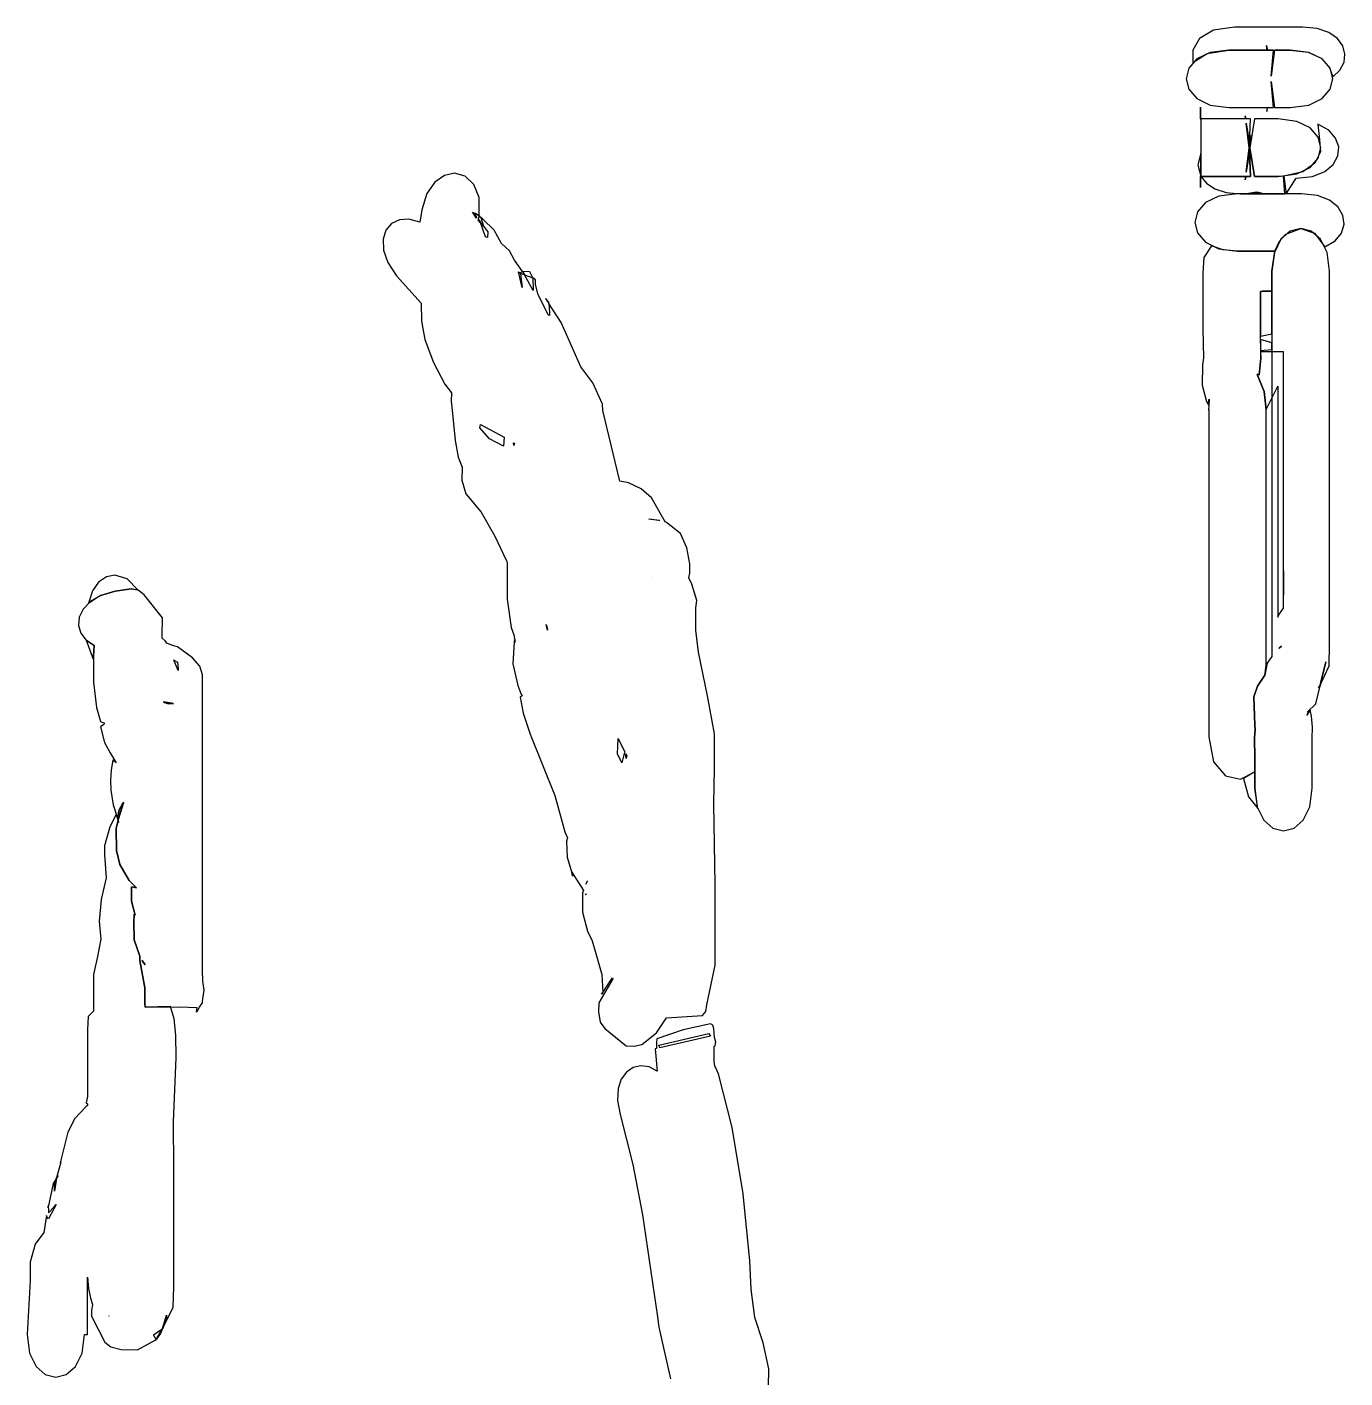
# Model space of a CAD drawing. Extents: x -74 to 153, y -120 to 75.
# Drawn here: x 23.4 to 91.9, y -42.7 to 27.6 of the extents above; entities that cross this region are included whole.
import ezdxf

# ---------------------------------------------------------------- set-up
doc = ezdxf.new("R2010")
doc.units = 0

msp = doc.modelspace()

# ---------------------------------------------------------------- linework, layer by layer
at = {"layer": 'Layer 1'}
for p, q in [((85.073418, 27.384381), (84.347166, 26.948684)), ((86.1707, 27.5537), (85.073418, 27.384381)), ((88.9709, 27.5537), (86.1707, 27.5537)), ((89.6896, 27.5537), (88.9709, 27.5537)), ((90.459931, 27.4763), (89.6896, 27.5537)), ((91.066481, 27.265285), (90.459931, 27.4763)), ((84.347166, 26.948684), (83.991934, 26.354997)), ((91.509259, 26.952434), (91.066481, 27.265285)), ((91.788274, 26.569526), (91.509259, 26.952434)), ((83.991934, 26.354997), (84.00771, 25.71171)), ((84.00771, 25.71171), (84.739564, 26.176876)), ((84.90179, 26.230659), (84.208783, 25.892305)), ((84.739564, 26.176876), (85.872, 26.359)), ((85.872, 26.359), (84.90179, 26.230659)), ((85.872, 26.359), (87.8616, 26.359)), ((87.861605, 26.358981), (85.872, 26.359)), ((87.8709, 26.359), (87.835461, 26.598619)), ((87.835461, 26.598619), (87.8355, 26.5986)), ((87.8616, 26.359), (87.835495, 26.598619)), ((87.835495, 26.598619), (87.870934, 26.359)), ((87.8355, 26.5986), (87.861605, 26.358981)), ((88.037454, 26.359), (87.8709, 26.359)), ((87.870934, 26.359), (88.0375, 26.359)), ((88.186797, 26.359), (88.037454, 26.359)), ((88.0375, 26.359), (88.186843, 26.359)), ((88.2428, 26.359), (88.066621, 25.00077)), ((88.066621, 25.00077), (88.186797, 26.359)), ((88.186843, 26.359), (88.066667, 25.00077)), ((88.066667, 25.00077), (88.242846, 26.359)), ((89.0549, 26.35895), (88.2428, 26.359)), ((88.242846, 26.359), (89.0549, 26.359)), ((89.0549, 26.359), (89.98483, 26.242166)), ((90.02511, 26.230609), (89.0549, 26.35895)), ((89.98483, 26.242166), (90.663406, 25.931934)), ((90.718117, 25.892255), (90.02511, 26.230609)), ((91.903535, 26.148341), (91.788274, 26.569526)), ((91.855052, 25.720657), (91.903535, 26.148341)), ((83.792979, 25.413942), (83.654378, 24.865575)), ((84.208783, 25.892305), (83.792979, 25.413942)), ((90.663406, 25.931934), (91.090727, 25.488713)), ((91.133921, 25.413892), (90.718117, 25.892255)), ((91.090727, 25.488713), (91.26689, 24.97291)), ((91.272523, 24.865525), (91.133921, 25.413892)), ((91.26689, 24.97291), (91.642834, 25.318254)), ((91.642834, 25.318254), (91.855052, 25.720657)), ((83.654378, 24.865575), (83.792979, 24.317208)), ((88.0877, 24.5669), (88.066553, 24.730389)), ((88.066553, 24.730389), (88.06665, 24.73034)), ((88.06665, 24.73034), (88.082988, 24.566851)), ((88.186843, 23.3721), (88.066667, 24.73033)), ((88.066667, 24.73033), (88.242846, 23.3721)), ((91.133921, 24.317158), (91.272523, 24.865525)), ((83.792979, 24.317208), (84.208783, 23.838845)), ((88.082988, 24.566851), (88.0877, 24.5669)), ((90.718117, 23.838795), (91.133921, 24.317158)), ((84.208783, 23.838845), (84.90179, 23.500491)), ((84.3994, 23.3845), (84.378544, 22.774733)), ((84.414566, 22.773566), (84.3994, 23.3845)), ((84.3994, 23.3845), (84.3994, 23.3845)), ((84.90179, 23.500491), (85.872, 23.37215)), ((85.872, 23.37215), (87.8616, 23.3721)), ((87.8616, 23.3721), (87.840083, 23.162919)), ((87.840083, 23.162919), (87.870934, 23.3721)), ((87.870934, 23.3721), (88.0375, 23.3721)), ((88.0375, 23.3721), (88.186843, 23.3721)), ((88.242846, 23.3721), (89.0549, 23.3721)), ((89.0549, 23.3721), (90.02511, 23.500441)), ((90.02511, 23.500441), (90.718117, 23.838795)), ((84.378544, 22.774733), (84.414566, 22.773566)), ((84.414637, 22.773633), (84.414566, 22.773566)), ((84.414566, 22.773566), (84.414566, 19.789046)), ((86.746797, 22.777279), (84.414637, 22.773633)), ((86.749709, 22.777279), (86.725728, 22.942486)), ((86.725728, 22.942486), (86.746797, 22.777279)), ((86.9921, 22.7748), (86.749709, 22.777279)), ((86.918963, 21.281299), (86.777931, 22.554359)), ((86.777931, 22.554359), (86.936608, 21.483289)), ((86.936608, 21.483289), (86.9921, 22.7748)), ((87.1974, 22.7748), (86.967696, 21.28137)), ((88.3152, 22.7748), (87.1974, 22.7748)), ((88.4365, 22.77475), (88.3152, 22.7748)), ((89.40671, 22.646409), (88.4365, 22.77475)), ((90.099717, 22.308055), (89.40671, 22.646409)), ((91.057987, 22.190556), (90.49772, 22.49677)), ((90.49772, 22.49677), (90.575697, 21.697388)), ((86.8586, 21.8787), (86.918979, 21.28133)), ((86.878, 21.8787), (86.8586, 21.8787)), ((86.936624, 21.483322), (86.878, 21.8787)), ((86.9655, 21.8787), (86.936625, 21.483321)), ((87.05957, 21.878699), (86.9655, 21.8787)), ((86.967687, 21.281329), (87.05957, 21.878699)), ((90.515521, 21.829692), (90.099717, 22.308055)), ((90.654122, 21.281325), (90.515521, 21.829692)), ((91.417888, 21.78559), (91.057987, 22.190556)), ((91.57741, 21.324893), (91.417888, 21.78559)), ((86.777931, 20.008239), (86.918963, 21.281299)), ((86.936608, 21.079309), (86.777931, 20.008239)), ((86.918992, 21.2813), (86.77796, 20.00824)), ((86.77796, 20.00824), (86.936637, 21.07931)), ((86.936616, 21.483296), (86.918971, 21.281304)), ((86.918971, 21.281304), (86.936616, 21.079312)), ((86.918979, 21.28133), (86.936624, 21.483322)), ((86.936637, 21.079308), (86.918992, 21.2813)), ((86.992029, 19.787879), (86.936608, 21.079309)), ((86.967679, 21.281304), (86.936616, 21.483296)), ((86.936616, 21.483296), (86.936616, 21.483296)), ((86.936616, 21.079312), (86.967679, 21.281304)), ((86.936624, 21.483321), (86.967687, 21.281329)), ((86.936625, 21.483321), (86.936624, 21.483321)), ((86.9677, 21.2813), (86.936637, 21.079308)), ((86.936637, 21.07931), (86.936637, 21.079308)), ((86.936637, 21.079308), (86.992058, 19.787878)), ((86.967696, 21.28137), (86.9677, 21.2813)), ((87.1974, 19.7879), (86.967696, 21.28133)), ((86.967696, 21.28133), (86.9677, 21.2813)), ((86.9677, 21.2813), (87.197404, 19.78787)), ((90.635119, 21.075099), (90.346048, 20.485364)), ((90.515521, 20.732958), (90.654122, 21.281325)), ((90.575697, 21.697388), (90.635119, 21.075099)), ((91.53654, 20.851487), (91.57741, 21.324893)), ((84.420417, 20.986698), (84.252154, 20.390759)), ((84.252154, 20.390759), (84.414592, 19.793998)), ((84.414592, 19.793998), (84.420417, 20.986698)), ((84.420417, 20.986698), (84.420417, 20.986698)), ((90.346048, 20.485364), (89.708534, 20.026779)), ((90.099717, 20.254595), (90.515521, 20.732958)), ((90.853577, 20.038634), (91.295267, 20.408394)), ((91.295267, 20.408394), (91.53654, 20.851487)), ((45.121412, 19.843366), (44.62642, 19.498841)), ((45.6453, 19.9498), (45.121412, 19.843366)), ((45.645297, 19.949776), (45.6453, 19.9498)), ((46.203909, 19.79751), (45.645297, 19.949776)), ((46.654024, 19.37146), (46.203909, 19.79751)), ((84.41458, 19.78904), (84.378559, 19.787873)), ((84.378559, 19.787873), (84.40066, 19.205086)), ((84.40066, 19.205086), (84.41458, 19.78904)), ((84.414566, 19.789046), (86.746726, 19.7854)), ((84.41458, 19.78904), (84.41458, 19.78904)), ((86.746755, 19.785399), (84.417365, 19.789045)), ((84.417365, 19.789045), (84.71063, 19.436939)), ((86.746726, 19.7854), (86.725663, 19.620193)), ((86.725663, 19.620193), (86.749638, 19.7854)), ((86.749667, 19.785399), (86.72568, 19.620192)), ((86.72568, 19.620192), (86.746755, 19.785399)), ((86.749638, 19.7854), (86.992029, 19.787879)), ((86.992058, 19.787878), (86.749667, 19.785399)), ((88.3152, 19.7879), (87.1974, 19.7879)), ((87.197404, 19.78787), (88.3152, 19.7879)), ((88.4365, 19.7879), (88.3152, 19.7879)), ((88.3152, 19.7879), (88.4365, 19.7879)), ((88.4365, 19.7879), (89.40671, 19.916241)), ((88.709529, 19.796998), (88.4365, 19.7879)), ((88.7842, 18.8919), (88.709529, 19.796998)), ((89.708534, 20.026779), (88.722627, 19.797938)), ((88.722627, 19.797938), (88.840175, 18.891819)), ((88.840175, 18.891819), (89.3689, 19.6912)), ((89.3689, 19.6912), (90.211459, 19.785229)), ((89.40671, 19.916241), (90.099717, 20.254595)), ((90.211459, 19.785229), (90.853577, 20.038634)), ((44.62642, 19.498841), (44.213916, 18.905406)), ((46.918768, 18.687257), (46.654024, 19.37146)), ((84.71063, 19.436939), (85.150333, 19.152093)), ((85.150333, 19.152093), (85.73656, 18.961437)), ((85.73656, 18.961437), (86.4694, 18.8919)), ((87.289, 18.974), (86.884282, 18.904725)), ((86.884295, 18.904734), (87.289013, 18.974009)), ((87.421238, 18.961467), (87.288965, 18.974009)), ((87.288965, 18.974009), (87.289, 18.974)), ((87.289013, 18.974009), (87.421286, 18.961467)), ((87.6753, 18.8919), (87.421238, 18.961467)), ((87.421286, 18.961467), (87.675348, 18.8919)), ((44.213916, 18.905406), (43.93749, 18.05224)), ((46.921267, 17.760536), (46.918768, 18.687257)), ((84.656783, 18.425205), (84.240979, 17.946842)), ((85.34979, 18.763559), (84.656783, 18.425205)), ((86.32, 18.8919), (85.34979, 18.763559)), ((89.5682, 18.8919), (86.32, 18.8919)), ((86.4694, 18.8919), (86.7844, 18.8919)), ((86.884282, 18.904725), (86.784387, 18.891891)), ((86.784387, 18.891891), (87.6753, 18.8919)), ((86.7844, 18.8919), (86.884295, 18.904734)), ((87.675348, 18.8919), (88.4589, 18.8919)), ((88.4589, 18.8919), (88.4683, 18.8919)), ((88.4683, 18.8919), (88.6348, 18.8919)), ((88.6348, 18.8919), (88.7842, 18.8919)), ((89.6429, 18.8919), (89.5682, 18.8919)), ((90.472112, 18.801088), (89.6429, 18.8919)), ((91.108005, 18.555818), (90.472112, 18.801088)), ((91.550593, 18.196837), (91.108005, 18.555818)), ((43.278312, 17.572323), (42.781215, 17.540269)), ((43.837296, 17.410534), (43.278312, 17.572323)), ((43.93749, 18.05224), (43.837296, 17.410534)), ((46.78492, 17.625244), (46.578699, 17.9232)), ((46.578699, 17.9232), (46.5787, 17.9232)), ((46.5787, 17.9232), (46.721334, 17.870259)), ((46.727166, 17.858446), (46.677434, 17.846487)), ((46.677434, 17.846487), (46.770336, 17.706916)), ((46.721334, 17.870259), (46.727166, 17.858446)), ((46.734297, 17.854458), (46.724671, 17.868896)), ((46.724671, 17.868896), (46.9131, 17.767536)), ((46.916162, 17.724075), (46.734297, 17.854458)), ((46.770336, 17.706916), (46.78492, 17.625244)), ((46.89239, 17.589754), (46.916162, 17.724075)), ((46.969249, 17.437203), (46.89239, 17.589754)), ((46.9131, 17.767536), (46.921267, 17.760536)), ((46.92127, 17.76056), (46.916162, 17.724099)), ((46.916162, 17.724099), (47.013294, 17.649866)), ((47.013294, 17.649866), (46.921267, 17.76056)), ((46.921267, 17.76056), (46.92127, 17.76056)), ((47.121216, 17.564816), (47.013293, 17.649842)), ((47.013293, 17.649842), (47.155781, 17.197585)), ((47.696162, 16.998426), (47.121216, 17.564816)), ((84.240979, 17.946842), (84.102377, 17.398475)), ((91.79989, 17.764894), (91.550593, 18.196837)), ((91.855908, 17.300735), (91.79989, 17.764894)), ((42.082355, 16.990749), (41.935426, 16.521343)), ((42.373424, 17.3384), (42.082355, 16.990749)), ((42.781215, 17.540269), (42.373424, 17.3384)), ((46.874597, 17.505603), (46.883931, 17.550085)), ((47.015043, 17.337447), (46.874597, 17.505603)), ((46.883931, 17.550085), (46.969249, 17.437203)), ((46.969252, 17.437227), (47.015047, 17.337471)), ((46.969252, 17.437226), (46.969252, 17.437227)), ((47.155785, 17.197607), (46.969252, 17.437226)), ((47.25437, 16.651988), (47.015043, 17.337447)), ((47.015047, 17.337471), (47.127492, 17.216713)), ((47.127492, 17.216713), (47.155785, 17.197607)), ((47.155781, 17.197585), (47.376732, 16.912463)), ((47.376732, 16.912463), (47.364627, 16.621507)), ((48.090776, 16.307946), (47.696162, 16.998426)), ((84.102377, 17.398475), (84.240979, 16.850108)), ((89.057232, 16.93869), (88.578868, 16.522866)), ((88.827302, 16.784096), (89.60551, 17.07728)), ((89.6056, 17.0773), (89.057232, 16.93869)), ((89.60551, 17.07728), (90.314069, 16.838558)), ((89.60577, 17.07728), (89.6056, 17.0773)), ((90.15414, 16.93867), (89.60577, 17.07728)), ((90.632504, 16.522848), (90.15414, 16.93867)), ((91.71866, 16.84511), (91.855908, 17.300735)), ((41.935426, 16.521343), (41.960055, 15.954214)), ((47.364627, 16.621507), (47.25437, 16.651988)), ((48.495222, 15.921844), (48.090776, 16.307946)), ((84.240979, 16.850108), (84.656783, 16.371745)), ((84.97812, 16.17631), (84.57482, 15.580932)), ((84.656783, 16.371745), (85.34979, 16.033391)), ((84.9781, 16.176267), (84.97812, 16.17631)), ((85.572467, 15.977648), (84.9781, 16.176267)), ((88.578868, 16.522866), (88.240512, 15.82984)), ((88.2642, 15.905), (88.505442, 16.417744)), ((88.505442, 16.417744), (88.827302, 16.784096)), ((90.314069, 16.838558), (90.86442, 16.12245)), ((90.970859, 15.829821), (90.632504, 16.522848)), ((90.86442, 16.12245), (91.38816, 16.438766)), ((91.38816, 16.438766), (91.71866, 16.84511)), ((41.960055, 15.954214), (42.183659, 15.313391)), ((48.765443, 15.444705), (48.495222, 15.921844)), ((84.57482, 15.580932), (84.527904, 14.77039)), ((85.34979, 16.033391), (86.32, 15.90505)), ((86.32, 15.905), (85.572467, 15.977648)), ((86.32, 15.90505), (88.2642, 15.905)), ((88.263913, 15.905), (86.32, 15.905)), ((88.1118, 14.8596), (88.263913, 15.905)), ((88.240512, 15.82984), (88.11217, 14.85962)), ((91.0992, 14.8596), (90.970859, 15.829821)), ((42.183659, 15.313391), (42.633656, 14.622904)), ((49.180219, 14.839313), (48.765443, 15.444705)), ((49.155572, 14.021867), (48.966268, 14.833042)), ((48.966268, 14.833042), (49.053774, 14.77485)), ((49.053777, 14.774875), (49.03088, 14.762624)), ((49.03088, 14.762624), (49.073758, 14.747456)), ((49.053774, 14.77485), (49.180219, 14.839313)), ((49.073758, 14.747456), (49.053777, 14.774875)), ((49.053777, 14.774875), (49.053777, 14.774875)), ((49.274871, 14.676261), (49.073755, 14.747433)), ((49.073755, 14.747433), (49.155572, 14.021867)), ((49.180222, 14.839337), (49.274873, 14.676285)), ((49.552172, 14.836773), (49.180222, 14.839337)), ((49.180222, 14.839337), (49.180222, 14.839337)), ((49.71488, 14.518192), (49.552172, 14.836773)), ((84.527904, 14.77039), (84.527904, 13.876959)), ((88.111771, 13.827158), (88.1118, 14.8596)), ((88.11217, 14.85962), (88.1121, 9.83797)), ((91.0992, 9.83797), (91.0992, 14.8596)), ((42.633656, 14.622904), (42.6335, 14.6229)), ((42.6335, 14.6229), (43.90393, 13.19948)), ((49.729754, 13.866982), (49.274871, 14.676261)), ((49.274873, 14.676285), (49.71488, 14.518192)), ((49.85386, 14.40694), (49.714878, 14.518168)), ((49.714878, 14.518168), (49.729754, 13.866982)), ((49.85682, 14.179296), (49.85386, 14.40694)), ((49.99339, 13.636708), (49.85682, 14.179296)), ((50.5332, 12.580648), (49.99339, 13.636708)), ((50.537137, 13.249799), (50.369856, 13.43954)), ((50.369856, 13.43954), (50.539908, 13.183295)), ((84.527904, 13.876959), (84.5279, 12.9584)), ((87.5144, 13.8152), (87.612989, 13.818553)), ((87.514414, 12.958421), (87.5144, 13.8152)), ((87.613318, 13.818595), (87.514729, 13.815242)), ((87.514729, 13.815242), (87.514729, 12.958418)), ((87.612989, 13.818553), (88.111771, 13.827158)), ((88.1121, 13.8272), (87.613318, 13.818595)), ((88.11207, 11.606166), (88.1121, 13.8272)), ((43.90393, 13.19948), (43.936129, 12.269962)), ((50.539907, 13.183295), (50.537137, 13.249799)), ((51.180591, 12.199854), (50.539905, 13.183269)), ((50.539905, 13.183269), (50.581369, 12.718865)), ((50.539908, 13.183295), (50.539907, 13.183295)), ((50.581369, 12.718865), (50.580771, 12.564353)), ((84.5279, 12.9584), (84.5279, 11.87508)), ((87.514414, 11.849871), (87.514414, 12.958421)), ((87.514729, 12.958418), (87.514729, 11.849868)), ((43.936129, 12.269962), (44.107672, 11.31855)), ((50.580771, 12.564353), (50.5332, 12.580648)), ((52.214031, 9.886944), (51.180591, 12.199854)), ((44.107672, 11.31855), (44.546846, 10.118055)), ((84.5279, 11.87508), (84.545836, 10.35613)), ((87.50904, 11.31725), (87.51255, 10.736797)), ((87.50904, 11.317231), (87.50904, 11.31725)), ((88.1121, 11.1482), (87.50904, 11.317231)), ((87.514729, 11.849868), (87.510324, 11.487887)), ((87.510324, 11.487887), (88.11207, 11.606166)), ((87.533082, 10.344631), (87.514414, 11.849871)), ((87.51255, 10.736797), (88.112108, 10.794988)), ((87.514715, 10.676272), (87.533383, 10.344627)), ((88.11783, 10.67623), (87.514715, 10.676272)), ((88.112108, 10.794988), (88.1121, 11.1482)), ((88.7152, 10.6739), (88.11783, 10.67623)), ((88.7152, 9.83797), (88.7152, 10.6739)), ((44.546846, 10.118055), (45.144462, 8.99018)), ((52.833845, 9.061976), (52.214031, 9.886944)), ((84.498293, 9.989045), (84.477586, 8.935335)), ((84.545836, 10.35613), (84.498293, 9.989045)), ((87.439743, 9.473077), (87.533082, 10.344631)), ((87.533383, 10.344627), (87.440044, 9.473073)), ((88.1121, 9.83797), (88.1121, 5.36936)), ((88.7152, 5.36936), (88.7152, 9.83797)), ((91.0992, 5.36936), (91.0992, 9.83797)), ((87.336779, 9.50312), (87.361113, 9.508562)), ((87.707721, 8.619709), (87.336779, 9.50312)), ((87.361414, 9.508559), (87.33708, 9.503116)), ((87.33708, 9.503116), (87.708022, 8.619707)), ((87.361113, 9.508562), (87.439743, 9.473077)), ((87.440044, 9.473073), (87.361414, 9.508559)), ((45.144462, 8.99018), (45.481066, 8.538069)), ((45.481066, 8.538069), (45.463273, 8.108125)), ((53.325061, 7.951174), (52.833845, 9.061976)), ((84.477586, 8.935335), (84.705535, 8.090178)), ((87.8131, 7.67615), (87.707721, 8.619709)), ((87.708022, 8.619707), (87.813401, 7.676146)), ((87.813401, 7.676146), (88.4165, 8.89699)), ((88.4165, 8.89699), (88.4165, 8.02544)), ((45.463273, 8.108125), (45.545237, 7.461898)), ((53.356272, 7.631779), (53.325061, 7.951174)), ((84.705535, 8.090178), (84.807525, 7.919162)), ((84.807525, 7.919162), (84.826585, 8.180308)), ((84.829414, 7.923678), (84.813193, 7.640889)), ((84.826585, 8.180308), (84.84422, 8.208739)), ((84.84422, 8.208739), (84.829414, 7.923678)), ((88.4165, 8.02544), (88.4165, 6.90099)), ((45.545237, 7.461898), (45.684309, 6.070676)), ((54.215283, 4.023639), (53.356272, 7.631779)), ((84.813193, 7.640889), (84.826585, 7.676131)), ((84.826585, 7.676131), (84.8266, 6.3869)), ((87.8131, 6.38705), (87.8131, 7.67615)), ((46.955262, 6.721951), (47.000036, 6.897399)), ((47.460104, 6.156394), (46.955262, 6.721951)), ((47.000036, 6.897399), (47.000039, 6.8974)), ((47.000039, 6.8974), (48.222199, 6.241838)), ((84.8266, 6.3869), (84.8266, 5.51549)), ((87.8131, 5.51549), (87.8131, 6.38705)), ((88.4165, 6.90099), (88.4165, 5.33144)), ((45.684309, 6.070676), (45.82972, 5.199499)), ((48.180342, 5.776309), (47.460104, 6.156394)), ((48.222199, 6.241838), (48.180342, 5.776309)), ((48.710329, 5.950591), (48.767791, 5.919235)), ((48.733664, 5.801978), (48.710329, 5.950591)), ((48.710329, 5.950591), (48.710329, 5.950591)), ((48.767791, 5.919235), (48.733664, 5.801978)), ((45.82972, 5.199499), (46.035996, 4.684908)), ((84.8266, 5.51549), (84.8266, 4.3909)), ((87.8131, 4.39105), (87.8131, 5.51549)), ((88.1121, 5.36936), (88.1121, 2.65231)), ((88.4165, 5.33144), (88.4165, 4.41788)), ((88.7152, 2.65231), (88.7152, 5.36936)), ((91.0992, 2.65231), (91.0992, 5.36936)), ((46.035996, 4.684908), (46.03108, 3.995386)), ((84.8266, 4.3909), (84.8266, 2.82149)), ((87.8131, 2.82149), (87.8131, 4.39105)), ((88.4165, 4.41788), (88.4165, 3.61385)), ((46.03108, 3.995386), (46.235217, 3.300568)), ((54.238472, 3.950864), (54.215283, 4.023639)), ((54.678771, 3.866859), (54.238472, 3.950864)), ((55.338582, 3.551975), (54.678771, 3.866859)), ((55.871116, 3.076767), (55.338582, 3.551975)), ((88.4165, 3.61385), (88.4165, 2.04678)), ((46.235217, 3.300568), (47.025683, 2.335821)), ((56.589741, 1.835569), (55.871116, 3.076767)), ((84.8266, 2.82149), (84.8266, 1.90779)), ((87.8131, 1.90793), (87.8131, 2.82149)), ((47.025683, 2.335821), (47.743144, 1.101293)), ((88.1121, 2.65231), (88.1121, 1.53677)), ((88.7152, 1.53677), (88.7152, 2.65231)), ((91.0992, 1.53677), (91.0992, 2.65231)), ((55.737309, 1.996071), (56.233173, 1.931462)), ((55.749559, 1.979737), (55.737309, 1.996071)), ((55.737309, 1.996071), (55.737309, 1.996071)), ((56.301281, 1.904773), (55.749559, 1.979737)), ((56.233173, 1.931462), (56.301281, 1.904773)), ((56.651141, 1.806838), (56.589741, 1.835569)), ((57.377513, 1.23184), (56.651141, 1.806838)), ((84.8266, 1.90779), (84.8266, 1.1039)), ((87.8131, 1.1039), (87.8131, 1.90793)), ((88.1121, 1.53677), (88.1121, -0.035562)), ((88.4165, 2.04678), (88.4165, 1.22918)), ((88.7152, -0.035562), (88.7152, 1.53677)), ((91.0992, -0.035562), (91.0992, 1.53677)), ((47.743144, 1.101293), (48.340893, -0.196879)), ((57.716231, 0.482448), (57.377513, 1.23184)), ((84.8266, 1.1039), (84.8266, -0.463171)), ((87.8131, -0.463171), (87.8131, 1.1039)), ((88.4165, 1.22918), (88.4165, -0.03177)), ((57.872282, -0.346083), (57.716231, 0.482448)), ((48.340893, -0.196879), (48.37677, -0.258278)), ((48.37677, -0.258278), (48.377793, -2.182958)), ((57.876949, -0.827363), (57.872282, -0.346083)), ((84.8266, -0.463171), (84.8266, -1.28076)), ((87.8131, -1.28076), (87.8131, -0.463171)), ((88.1121, -0.035562), (88.1121, -1.0496)), ((88.4165, -0.03177), (88.4165, -1.16526)), ((88.7152, -1.0496), (88.7152, -0.035562)), ((91.0992, -1.0496), (91.0992, -0.035562)), ((27.151766, -1.302237), (26.829008, -1.756466)), ((27.556115, -1.027777), (27.151766, -1.302237)), ((28.0042, -0.935555), (27.556115, -1.027777)), ((28.004207, -0.935551), (28.0042, -0.935555)), ((28.645852, -1.125463), (28.004207, -0.935551)), ((29.188007, -1.700202), (28.645852, -1.125463)), ((55.85442, -1.007409), (55.85442, -1.008006)), ((55.85442, -1.008006), (55.85442, -1.007409)), ((55.85442, -1.007409), (55.85442, -1.007409)), ((57.811612, -1.080107), (57.876949, -0.827363)), ((57.975247, -1.40446), (57.811612, -1.080107)), ((84.8266, -1.28076), (84.8266, -2.54172)), ((87.8131, -2.54172), (87.8131, -1.28076)), ((88.1121, -1.0496), (88.1121, -1.95835)), ((88.4165, -1.16526), (88.4165, -3.1175)), ((88.7152, -2.01318), (88.7152, -0.716062)), ((88.7152, -0.716062), (88.7152, -1.95835)), ((88.7152, -1.95835), (88.7152, -1.0496)), ((91.0992, -1.95835), (91.0992, -1.0496)), ((26.829008, -1.756466), (26.6257, -2.387995)), ((26.6257, -2.387995), (27.204388, -2.016422)), ((27.275173, -1.984531), (26.724607, -2.305265)), ((27.204388, -2.016422), (28.00858, -1.761018)), ((28.008557, -1.761027), (27.275173, -1.984531)), ((28.8384, -1.63852), (28.008557, -1.761027)), ((28.00858, -1.761018), (28.838423, -1.638511)), ((28.838457, -1.638527), (28.8384, -1.63852)), ((28.838423, -1.638511), (29.188007, -1.700202)), ((29.211278, -1.709483), (28.838457, -1.638527)), ((29.518033, -1.960202), (29.211278, -1.709483)), ((30.465617, -3.145517), (29.518033, -1.960202)), ((58.240846, -2.250384), (57.975247, -1.40446)), ((88.1121, -1.95835), (88.1121, -3.22601)), ((88.7152, -2.25412), (88.7152, -2.01318)), ((91.0992, -3.22601), (91.0992, -1.95835)), ((26.350834, -2.693058), (26.147832, -3.117738)), ((26.724607, -2.305265), (26.350834, -2.693058)), ((48.377793, -2.182958), (48.579056, -3.650428)), ((58.179873, -3.79573), (58.184822, -2.63493)), ((58.184822, -2.63493), (58.240846, -2.250384)), ((84.8266, -2.54172), (84.8266, -3.6752)), ((87.8131, -3.6752), (87.8131, -2.54172)), ((88.470316, -2.995576), (88.715186, -2.647305)), ((88.715186, -2.647305), (88.7152, -2.25412)), ((26.147832, -3.117738), (26.109577, -3.549134)), ((30.461973, -4.08095), (30.465617, -3.145517)), ((50.400212, -3.519252), (50.407941, -3.504959)), ((50.40794, -3.504959), (50.479987, -3.748808)), ((50.407941, -3.504959), (50.40794, -3.504959)), ((88.1121, -3.22601), (88.1121, -4.52313)), ((88.4165, -3.1175), (88.470316, -2.995576)), ((91.099129, -4.523121), (91.0992, -3.22601)), ((26.109577, -3.549134), (26.230044, -3.957075)), ((26.230044, -3.957075), (26.503212, -4.31139)), ((30.461823, -4.213229), (30.461973, -4.08095)), ((48.579056, -3.650428), (48.723889, -4.030314)), ((48.723889, -4.030314), (48.787027, -4.412892)), ((50.477508, -3.784831), (50.400212, -3.519252)), ((50.479987, -3.748808), (50.477508, -3.784831)), ((58.312057, -4.940112), (58.179873, -3.79573)), ((84.8266, -3.6752), (84.8266, -5.71233)), ((87.81313, -5.627453), (87.8131, -3.6752)), ((26.503212, -4.31139), (26.923057, -4.581907)), ((26.50917, -4.316475), (26.867067, -5.294786)), ((26.509173, -4.316478), (26.50917, -4.316475)), ((26.923074, -4.581911), (26.509173, -4.316478)), ((26.923057, -4.581907), (26.881783, -5.152296)), ((26.8818, -5.1523), (26.923074, -4.581911)), ((30.605332, -4.342153), (30.461823, -4.213229)), ((30.699109, -4.46714), (30.605332, -4.342153)), ((31.000273, -4.587898), (30.699109, -4.46714)), ((31.25856, -4.65061), (31.000273, -4.587898)), ((32.023929, -5.232873), (31.25856, -4.65061)), ((48.735691, -4.399475), (48.671969, -5.544619)), ((48.760338, -4.302635), (48.735691, -4.399475)), ((48.787027, -4.412892), (48.760338, -4.302635)), ((88.1121, -4.52313), (88.1121, -4.76406)), ((88.1121, -4.76406), (88.1121, -5.15725)), ((88.480047, -4.749891), (88.609415, -4.617028)), ((88.489963, -4.722618), (88.480047, -4.749891)), ((88.6095, -4.617), (88.480132, -4.749863)), ((88.480132, -4.749863), (88.490048, -4.72259)), ((88.609415, -4.617028), (88.489963, -4.722618)), ((88.490048, -4.72259), (88.6095, -4.617)), ((88.609415, -4.617028), (88.609415, -4.617028)), ((88.6095, -4.617), (88.6095, -4.617)), ((91.086966, -5.654891), (91.099129, -4.523121)), ((26.867067, -5.294786), (26.88063, -5.311996)), ((26.88063, -5.311996), (26.8817, -5.1523)), ((26.8817, -5.1523), (26.881458, -6.489475)), ((26.881783, -5.152296), (26.8817, -5.1523)), ((26.8817, -5.1523), (26.8818, -5.1523)), ((31.072723, -5.358373), (31.056097, -5.349185)), ((31.056097, -5.349185), (31.0561, -5.349185)), ((31.279822, -5.893463), (31.0561, -5.349179)), ((31.0561, -5.349179), (31.0561, -5.34918)), ((31.0561, -5.34918), (31.245841, -5.454478)), ((31.0561, -5.349185), (31.075351, -5.407084)), ((31.075351, -5.407084), (31.072723, -5.358373)), ((31.245841, -5.454478), (31.294529, -5.776525)), ((32.410031, -5.670594), (32.023929, -5.232873)), ((48.671969, -5.544619), (48.92514, -6.660325)), ((58.793422, -7.20826), (58.312057, -4.940112)), ((87.86723, -5.505521), (87.735532, -6.135123)), ((88.1121, -5.15725), (87.86723, -5.505521)), ((90.91628, -5.437509), (90.640496, -6.571579)), ((90.640496, -6.571579), (90.91628, -5.437509)), ((90.91628, -5.437509), (90.91628, -5.437509)), ((31.294529, -5.776525), (31.279822, -5.893463)), ((32.544933, -6.118324), (32.410031, -5.670594)), ((32.5567, -6.73061), (32.544933, -6.118324)), ((84.8266, -5.71233), (84.8266, -9.33389)), ((87.367782, -6.702528), (87.735247, -6.13513)), ((87.735532, -6.135123), (87.368066, -6.702518)), ((87.735247, -6.13513), (87.81313, -5.627453)), ((90.628931, -6.619901), (91.086966, -5.654891)), ((26.881458, -6.489475), (27.044168, -7.81378)), ((32.5567, -7.94883), (32.5567, -6.73061)), ((48.92514, -6.660325), (49.090088, -7.087498)), ((87.17084, -7.263215), (87.367782, -6.702528)), ((87.368066, -6.702518), (87.171124, -7.263206)), ((90.38946, -7.612941), (90.628931, -6.619901)), ((90.533739, -6.795302), (90.625622, -6.625979)), ((90.59703, -6.71786), (90.533739, -6.795302)), ((90.625622, -6.625979), (90.59703, -6.71786)), ((90.625622, -6.625979), (90.625622, -6.625979)), ((30.522754, -7.50969), (31.052016, -7.598508)), ((30.569424, -7.556797), (30.522754, -7.50969)), ((30.522754, -7.50969), (30.522754, -7.50969)), ((30.522754, -7.509695), (30.569424, -7.556802)), ((31.052016, -7.598514), (30.522754, -7.509695)), ((30.522754, -7.509695), (30.522754, -7.509695)), ((30.793539, -7.614928), (30.569424, -7.556797)), ((30.569424, -7.556802), (30.793539, -7.614933)), ((31.052016, -7.598508), (30.793539, -7.614928)), ((30.793539, -7.614933), (31.052016, -7.598514)), ((49.155147, -7.199569), (49.059023, -7.273301)), ((49.059023, -7.273301), (49.206907, -8.10504)), ((49.090088, -7.087498), (49.155147, -7.199569)), ((59.144464, -9.17392), (58.793422, -7.20826)), ((87.21328, -8.72442), (87.17084, -7.263215)), ((87.171124, -7.263206), (87.213565, -8.724413)), ((89.950766, -8.032821), (90.38946, -7.612941)), ((27.044168, -7.81378), (27.256952, -8.536721)), ((32.5567, -9.12432), (32.5567, -7.94883)), ((49.206907, -8.10504), (49.580847, -9.20119)), ((90.098863, -7.935995), (89.918098, -8.21527)), ((89.918098, -8.21527), (90.007061, -8.055281)), ((90.007061, -8.055281), (89.950766, -8.032821)), ((90.16355, -8.255084), (90.098863, -7.935995)), ((90.218305, -8.838883), (90.16355, -8.255084)), ((27.425548, -8.696904), (27.255055, -8.811196)), ((27.255055, -8.811196), (27.452234, -9.62558)), ((27.256952, -8.536721), (27.452723, -8.630593)), ((27.452723, -8.630593), (27.425548, -8.696904)), ((32.5567, -10.3185), (32.5567, -9.12432)), ((87.208763, -9.377648), (87.230201, -8.970602)), ((87.230485, -8.970595), (87.209047, -9.377641)), ((87.230201, -8.939683), (87.21328, -8.72442)), ((87.213565, -8.724413), (87.230485, -8.939676)), ((87.230201, -8.970602), (87.230201, -8.939683)), ((87.230485, -8.939676), (87.230485, -8.970595)), ((90.195636, -9.422554), (90.218305, -8.838883)), ((27.452234, -9.62558), (27.751332, -10.168392)), ((49.580847, -9.20119), (50.217756, -10.796329)), ((54.117437, -10.215023), (54.14223, -9.423828)), ((54.14223, -9.423828), (54.14223, -9.423829)), ((54.14223, -9.423829), (54.490356, -10.135685)), ((59.1536, -10.989889), (59.144464, -9.17392)), ((84.8266, -9.33389), (85.077412, -10.633084)), ((87.21623, -10.465338), (87.208763, -9.377648)), ((87.209047, -9.377641), (87.216515, -10.465331)), ((90.203365, -10.473644), (90.195636, -9.422554)), ((27.751332, -10.168392), (28.069294, -10.68031)), ((27.886408, -10.527321), (27.811154, -11.063)), ((28.069294, -10.68031), (27.886408, -10.527321)), ((32.5567, -11.2446), (32.5567, -10.3185)), ((54.339846, -10.694699), (54.117437, -10.215023)), ((54.46425, -10.196064), (54.339846, -10.694699)), ((54.490356, -10.135685), (54.46425, -10.196064)), ((54.535129, -10.22465), (54.588945, -10.33199)), ((54.566485, -10.458289), (54.535129, -10.22465)), ((54.535129, -10.22465), (54.535129, -10.22465)), ((54.588945, -10.33199), (54.566485, -10.458289)), ((87.21623, -11.14861), (87.21623, -10.465338)), ((87.216515, -10.465331), (87.216515, -12.008341)), ((90.203365, -12.006444), (90.203365, -10.473644)), ((27.811154, -11.063), (27.765962, -11.582348)), ((50.217756, -10.796329), (50.862947, -12.38201)), ((59.120838, -12.81035), (59.1536, -10.989889)), ((85.077412, -10.633084), (85.694569, -11.36853)), ((86.475148, -11.540336), (87.21623, -11.14861)), ((87.216185, -11.146978), (86.63923, -11.505167)), ((87.216036, -11.146982), (87.216185, -11.146978)), ((87.216036, -12.008327), (87.216036, -11.146982)), ((27.765962, -11.582348), (27.784318, -12.10286)), ((32.556724, -12.183944), (32.5567, -11.2446)), ((85.694569, -11.36853), (86.475148, -11.540336)), ((86.63923, -11.505167), (86.894827, -12.451998)), ((27.784318, -12.10286), (27.903, -12.869959)), ((32.556724, -15.636474), (32.556724, -12.183944)), ((50.862947, -12.38201), (51.373687, -14.27796)), ((86.894827, -12.451998), (87.368731, -13.053137)), ((87.368731, -13.053137), (87.216036, -12.008327)), ((87.216515, -12.008341), (87.345494, -12.978469)), ((90.075671, -12.976732), (90.203365, -12.006444)), ((27.903, -12.869959), (28.1533, -13.61072)), ((28.203281, -13.168968), (28.153257, -13.610724)), ((28.1533, -13.61072), (28.203324, -13.168964)), ((28.164338, -13.654768), (28.450481, -12.731295)), ((28.440642, -12.772895), (28.164384, -13.654764)), ((28.450484, -12.731295), (28.203281, -13.168968)), ((28.203324, -13.168964), (28.419915, -12.777938)), ((28.419915, -12.777938), (28.440642, -12.772895)), ((28.450481, -12.731295), (28.450484, -12.731295)), ((59.193094, -17.007907), (59.120838, -12.81035)), ((87.345494, -12.978469), (87.684307, -13.67126)), ((89.737778, -13.669952), (90.075671, -12.976732)), ((27.742576, -14.019131), (27.460214, -15.00629)), ((28.072023, -13.36425), (27.742576, -14.019131)), ((28.059512, -14.100482), (28.162185, -13.662955)), ((28.162197, -13.662931), (28.059524, -14.100458)), ((28.153257, -13.610724), (28.072023, -13.36425)), ((28.15732, -13.623396), (28.153236, -13.610708)), ((28.153236, -13.610708), (28.162132, -13.66292)), ((28.153257, -13.610724), (28.157342, -13.623412)), ((28.162153, -13.662936), (28.153257, -13.610724)), ((28.164317, -13.654752), (28.15732, -13.623396)), ((28.157342, -13.623412), (28.164338, -13.654768)), ((28.162129, -13.66292), (28.164317, -13.654752)), ((28.162132, -13.66292), (28.162129, -13.66292)), ((28.164341, -13.654768), (28.162153, -13.662936)), ((28.162153, -13.662936), (28.186071, -13.792444)), ((28.162185, -13.662955), (28.162153, -13.662936)), ((28.186115, -13.792439), (28.162197, -13.662931)), ((28.16434, -13.654769), (28.164341, -13.654768)), ((28.186071, -13.792444), (28.16434, -13.654769)), ((28.164384, -13.654764), (28.186115, -13.792439)), ((87.684307, -13.67126), (88.162948, -14.086759)), ((89.259689, -14.08606), (89.737778, -13.669952)), ((28.082263, -15.243592), (28.059512, -14.100482)), ((28.059524, -14.100458), (28.082275, -15.243568)), ((51.373687, -14.27796), (51.510148, -14.587724)), ((51.510148, -14.587724), (51.458713, -14.762156)), ((88.162948, -14.086759), (88.71141, -14.22501)), ((88.71141, -14.22501), (89.259689, -14.08606)), ((27.460214, -15.00629), (27.460363, -15.473278)), ((28.250606, -15.968673), (28.082263, -15.243592)), ((28.082275, -15.243568), (28.250618, -15.968651)), ((51.458713, -14.762156), (51.501973, -15.593266)), ((27.460363, -15.473278), (27.551369, -16.665978)), ((28.736658, -16.799582), (28.250606, -15.968673)), ((28.250618, -15.968651), (28.73667, -16.799558)), ((32.556724, -18.237714), (32.556724, -15.636474)), ((51.501973, -15.593266), (51.735084, -16.400696)), ((27.551369, -16.665978), (27.282624, -17.781854)), ((29.130286, -17.187523), (28.736658, -16.799582)), ((28.73667, -16.799558), (29.130298, -17.187499)), ((51.735084, -16.400696), (51.778399, -16.568998)), ((51.778399, -16.568998), (51.738438, -16.374007)), ((51.738438, -16.374007), (52.336246, -17.314836)), ((52.473498, -16.984882), (52.544669, -16.81235)), ((52.532418, -16.843123), (52.473498, -16.984882)), ((52.544669, -16.81235), (52.532418, -16.843123)), ((52.544669, -16.81235), (52.544669, -16.81235)), ((28.86636, -17.873035), (28.854498, -17.131665)), ((28.854498, -17.131665), (29.130286, -17.187523)), ((29.130298, -17.187499), (28.85451, -17.131641)), ((28.85451, -17.131641), (28.866372, -17.873014)), ((52.336246, -17.314836), (52.284619, -17.438802)), ((52.284619, -17.438802), (52.293156, -18.446098)), ((52.448704, -17.49183), (52.487645, -17.55323)), ((52.487645, -17.55323), (52.448704, -17.49183)), ((52.448704, -17.49183), (52.448704, -17.49183)), ((59.189092, -21.20416), (59.193094, -17.007907)), ((27.282624, -17.781854), (27.184283, -18.916178)), ((29.047739, -18.597815), (28.86636, -17.873035)), ((28.866372, -17.873014), (29.047751, -18.597791)), ((32.557022, -20.393264), (32.556724, -18.237714)), ((27.184283, -18.916178), (27.276211, -19.84856)), ((28.992319, -18.967235), (29.00982, -18.555813)), ((29.009832, -18.555789), (28.99233, -18.967211)), ((29.00982, -18.555813), (29.047739, -18.597815)), ((29.047751, -18.597791), (29.009832, -18.555789)), ((52.293156, -18.446098), (52.548156, -19.436112)), ((29.001453, -19.886692), (28.992319, -18.967235)), ((28.99233, -18.967211), (29.001464, -19.886664)), ((52.548156, -19.436112), (52.796066, -19.933626)), ((27.276211, -19.84856), (27.091965, -20.759628)), ((29.296255, -20.734265), (29.001453, -19.886692)), ((29.001464, -19.886664), (29.296266, -20.734241)), ((52.796066, -19.933626), (53.012373, -20.712812)), ((27.091965, -20.759628), (26.881514, -21.688352)), ((29.288817, -20.964112), (29.296255, -20.734265)), ((29.555854, -22.375862), (29.288817, -20.964112)), ((29.296266, -20.734241), (29.288829, -20.964088)), ((29.288829, -20.964088), (29.555866, -22.375838)), ((29.422493, -20.95946), (29.430369, -21.002192)), ((29.422493, -20.959463), (29.422493, -20.95946)), ((29.569211, -21.184644), (29.422493, -20.959463)), ((29.43039, -21.00212), (29.422514, -20.959387)), ((29.422514, -20.959387), (29.422514, -20.95939)), ((29.422514, -20.95939), (29.569232, -21.184571)), ((29.430369, -21.002192), (29.569211, -21.186682)), ((29.569232, -21.18661), (29.43039, -21.00212)), ((32.555275, -21.459224), (32.557022, -20.393264)), ((53.012373, -20.712812), (53.299536, -21.68806)), ((26.881514, -21.688352), (26.887818, -22.374692)), ((29.569211, -21.186682), (29.569211, -21.184644)), ((29.569232, -21.184571), (29.569232, -21.18661)), ((32.560965, -22.026697), (32.555275, -21.459224)), ((53.299536, -21.68806), (53.353352, -22.6162)), ((58.746898, -23.25747), (59.189092, -21.20416)), ((26.887818, -22.374692), (26.881514, -23.058542)), ((29.559648, -22.863559), (29.555854, -22.375862)), ((29.555866, -22.375838), (29.559659, -22.863535)), ((32.564609, -22.03924), (32.560965, -22.026697)), ((32.633627, -22.494524), (32.564609, -22.03924)), ((53.864821, -21.913532), (53.136046, -23.156982)), ((53.353352, -22.6162), (53.727172, -22.035694)), ((53.727172, -22.035694), (53.855924, -21.858308)), ((53.855924, -21.858308), (53.864821, -21.913532)), ((26.881514, -23.058542), (26.881514, -23.60093)), ((29.560521, -23.208476), (29.559648, -22.863559)), ((29.559659, -22.863535), (29.560533, -23.208452)), ((32.552053, -23.185853), (32.5528, -23.121391)), ((32.5528, -23.121391), (32.562279, -22.958776)), ((32.562279, -22.958776), (32.633627, -22.494524)), ((53.136046, -23.156982), (53.130797, -23.625574)), ((53.353357, -22.616205), (53.284957, -22.716399)), ((53.284957, -22.716399), (53.353357, -22.616205)), ((53.353357, -22.616205), (53.353357, -22.616205)), ((26.610206, -23.869133), (26.582537, -24.548322)), ((26.881514, -23.60093), (26.610206, -23.869133)), ((29.572043, -23.387279), (29.560521, -23.208476)), ((29.560533, -23.208452), (29.572055, -23.387255)), ((30.880833, -23.356652), (29.572043, -23.387279)), ((29.572055, -23.387255), (31.383289, -23.372085)), ((31.080551, -23.993487), (30.880833, -23.356652)), ((31.383289, -23.372085), (32.262265, -23.409569)), ((32.262265, -23.409569), (32.216908, -23.623228)), ((32.216908, -23.623228), (32.266445, -23.618304)), ((32.266445, -23.618304), (32.40169, -23.37938)), ((32.40169, -23.37938), (32.542427, -23.185555)), ((32.542427, -23.185555), (32.552053, -23.185853)), ((53.130797, -23.625574), (53.217719, -24.170311)), ((56.648662, -23.934616), (58.526822, -23.822026)), ((58.526822, -23.822026), (58.691771, -23.608825)), ((58.691771, -23.608825), (58.746898, -23.25747)), ((26.582537, -24.548322), (26.582388, -26.929052)), ((31.165483, -24.836648), (31.080551, -23.993487)), ((53.217719, -24.170311), (53.45909, -24.50071)), ((53.45909, -24.50071), (54.561947, -25.401494)), ((56.131012, -24.712624), (56.648662, -23.934616)), ((57.529345, -24.557488), (56.1474, -25.035757)), ((58.9378, -24.2555), (57.529345, -24.557488)), ((59.068331, -24.32877), (58.937793, -24.255455)), ((58.937793, -24.255455), (58.9378, -24.2555)), ((59.120327, -24.51424), (59.068331, -24.32877)), ((59.157286, -24.957686), (59.120327, -24.51424)), ((31.179226, -25.998292), (31.165483, -24.836648)), ((55.373122, -25.326386), (56.131012, -24.712624)), ((56.13953, -25.234248), (56.13384, -25.530308)), ((56.140695, -25.203767), (56.13953, -25.234248)), ((56.1474, -25.035757), (56.140695, -25.203767)), ((56.266553, -25.36285), (58.847383, -24.7595)), ((58.934885, -24.894987), (56.305055, -25.491337)), ((58.84738, -24.7595), (58.934885, -24.894987)), ((58.847383, -24.7595), (58.84738, -24.7595)), ((59.224025, -25.195161), (59.157286, -24.957686)), ((59.178141, -25.385296), (59.224025, -25.195161)), ((54.561947, -25.401494), (54.980512, -25.405056)), ((54.980512, -25.405056), (55.373122, -25.326386)), ((56.13384, -25.530308), (56.073899, -25.543871)), ((56.073899, -25.543871), (56.180364, -26.707841)), ((56.305055, -25.491337), (56.266553, -25.36285)), ((59.127826, -25.415777), (59.178141, -25.385296)), ((59.133807, -26.161761), (59.127826, -25.415777)), ((31.039217, -29.353542), (31.179226, -25.998292)), ((54.922429, -26.524798), (54.573589, -26.756082)), ((55.324639, -26.435131), (54.922429, -26.524798)), ((55.753018, -26.493879), (55.324639, -26.435131)), ((56.180364, -26.707841), (55.753018, -26.493879)), ((59.139497, -26.204493), (59.133807, -26.161761)), ((59.165603, -26.427194), (59.139497, -26.204493)), ((59.349364, -26.857721), (59.165603, -26.427194)), ((26.582388, -26.929052), (26.581223, -28.035992)), ((54.305321, -27.122182), (54.144828, -27.616302)), ((54.573589, -26.756082), (54.305321, -27.122182)), ((60.068513, -29.644331), (59.349364, -26.857721)), ((26.581223, -28.035992), (26.514573, -28.350575)), ((54.144828, -27.616302), (54.119312, -28.231641)), ((26.483223, -28.569338), (25.919537, -29.164823)), ((26.581959, -28.503563), (26.483223, -28.569338)), ((26.514573, -28.350575), (26.58166, -28.403223)), ((26.58166, -28.403223), (26.581959, -28.503563)), ((54.119312, -28.231641), (54.255974, -28.961401)), ((25.919537, -29.164823), (25.54821, -29.885173)), ((31.067511, -31.742732), (31.039217, -29.353542)), ((54.255974, -28.961401), (54.910732, -31.557009)), ((25.54821, -29.885173), (25.163783, -31.475978)), ((60.631938, -33.090209), (60.068513, -29.644331)), ((25.197619, -31.439955), (24.969375, -32.249234)), ((25.163783, -31.475978), (25.197619, -31.439955)), ((54.910732, -31.557009), (55.417416, -34.18061)), ((24.964271, -32.274174), (24.867266, -32.95178)), ((24.941483, -32.30246), (24.964235, -32.274167)), ((24.947904, -32.284522), (24.94149, -32.30246)), ((24.969342, -32.249227), (24.947904, -32.284522)), ((24.964235, -32.274167), (24.969342, -32.249227)), ((25.059944, -32.142332), (24.964271, -32.274174)), ((24.969375, -32.249234), (25.059944, -32.142332)), ((31.063284, -34.447962), (31.067511, -31.742732)), ((24.788239, -32.550837), (24.541037, -33.779707)), ((24.94152, -32.302467), (24.788239, -32.550837)), ((24.866557, -32.590943), (24.94152, -32.302467)), ((24.867266, -32.95178), (24.866557, -32.590943)), ((24.94149, -32.30246), (24.941483, -32.30246)), ((24.951295, -33.643928), (24.551493, -34.39013)), ((24.845362, -33.757188), (24.951295, -33.643928)), ((60.981778, -36.563681), (60.631938, -33.090209)), ((24.452796, -34.208675), (24.314255, -35.094328)), ((24.458601, -34.27616), (24.452796, -34.208675)), ((24.551493, -34.39013), (24.458601, -34.27616)), ((24.541, -33.7797), (24.529038, -33.709141)), ((24.529038, -33.709141), (24.533563, -33.816306)), ((24.533563, -33.816306), (24.541, -33.7797)), ((24.541, -33.7797), (24.541, -33.7797)), ((24.541037, -33.779707), (24.548332, -33.887047)), ((24.548332, -33.887047), (24.555187, -34.082913)), ((24.555187, -34.082913), (24.845362, -33.757188)), ((55.417416, -34.18061), (56.184444, -39.473101)), ((24.314255, -35.094328), (23.854413, -35.706282)), ((31.062986, -35.200071), (31.063284, -34.447962)), ((23.854413, -35.706282), (23.606049, -36.639725)), ((31.062986, -37.095151), (31.062986, -35.200071)), ((23.606049, -36.639725), (23.595835, -37.596982)), ((31.062986, -37.927911), (31.062986, -37.095151)), ((61.060918, -38.044917), (60.981778, -36.563681)), ((23.595835, -37.596982), (23.4357, -40.3971)), ((26.583, -37.597), (26.583, -37.416)), ((26.583, -37.416), (26.630982, -38.008412)), ((26.583, -40.3971), (26.583, -37.597)), ((26.630982, -38.008412), (26.734093, -38.50413)), ((26.734093, -38.50413), (26.832828, -38.847151)), ((31.026362, -38.985101), (31.062986, -37.927911)), ((61.24094, -39.515091), (61.060918, -38.044917)), ((26.832828, -38.847151), (26.781978, -39.151606)), ((26.781978, -39.151606), (26.787763, -39.441313)), ((30.502951, -40.031831), (31.026362, -38.985101)), ((26.787763, -39.441313), (27.48594, -40.800452)), ((27.693243, -39.42206), (27.695282, -39.42206)), ((27.695282, -39.42206), (27.693243, -39.42206)), ((27.693243, -39.42206), (27.693243, -39.42206)), ((30.46722, -40.084189), (30.689629, -39.393479)), ((30.680316, -39.496968), (30.502951, -40.031831)), ((30.689629, -39.393479), (30.680316, -39.496968)), ((56.184444, -39.473101), (56.261157, -40.010967)), ((56.261157, -40.010967), (56.872472, -42.700292)), ((61.672345, -40.82873), (61.24094, -39.515091)), ((23.4357, -40.3971), (23.564041, -41.36731)), ((26.294209, -41.36731), (26.42255, -40.3971)), ((26.42255, -40.3971), (26.583, -40.3971)), ((29.182161, -41.195999), (30.098093, -40.691769)), ((29.998774, -40.41569), (30.449135, -40.110733)), ((30.15118, -40.651809), (29.998774, -40.41569)), ((30.098093, -40.691769), (30.15118, -40.651809)), ((30.151152, -40.651812), (30.502923, -40.031836)), ((30.368165, -40.344814), (30.151152, -40.651812)), ((30.467192, -40.084193), (30.368165, -40.344814)), ((30.449135, -40.110733), (30.46722, -40.084189)), ((30.502923, -40.031836), (30.467192, -40.084193)), ((30.502923, -40.031836), (30.502923, -40.031836)), ((23.564041, -41.36731), (23.902395, -42.060317)), ((25.955855, -42.060317), (26.294209, -41.36731)), ((27.48594, -40.800452), (27.797452, -41.031913)), ((27.797452, -41.031913), (28.323333, -41.178883)), ((28.323333, -41.178883), (29.182161, -41.195999)), ((61.970444, -42.177011), (61.672345, -40.82873)), ((23.902395, -42.060317), (24.380758, -42.476121)), ((25.477492, -42.476121), (25.955855, -42.060317)), ((24.380758, -42.476121), (24.929125, -42.614723)), ((24.929125, -42.614723), (25.477492, -42.476121)), ((61.951999, -43.136996), (61.970444, -42.177011))]:
    msp.add_line(p, q, dxfattribs=at)

doc.saveas('drawing.dxf')
